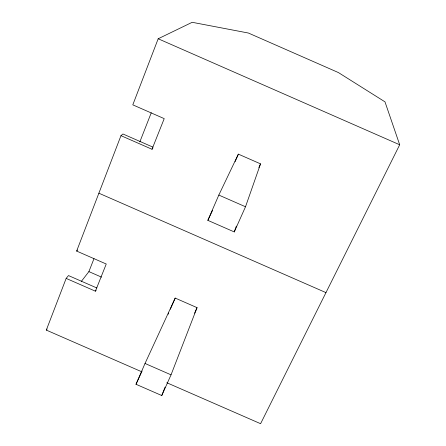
<?xml version="1.0" encoding="UTF-8"?>
<svg xmlns="http://www.w3.org/2000/svg" width="446" height="446" viewBox="0 0 446 446"><rect width="100%" height="100%" fill="white"/><g stroke="black" fill="none" stroke-linecap="round" stroke-linejoin="round"><path stroke-width="0.67" d="M245.512 206.766L260.536 163.855L238.37 154.138L218.824 195.069L207.847 220.357L234.261 231.926L245.512 206.766L218.824 195.069M234.261 231.926L236.358 226.083M141.332 371.602L46.306 330.096L66.159 278.399L68.489 275.572L96.854 287.977M66.159 278.399L95.411 291.188L106.243 264.015L76.651 251.07L120.972 135.662L122.94 133.978L153.056 147.18M166.843 382.746L260.592 423.7L399.694 144.777L384.976 101.844L338.414 72.57L248.4 33.032L192.181 22.3L158.179 38.763L132.802 104.849L164.217 118.63L152.002 149.259L120.972 135.662M171.041 374.835L197.054 307.645L175.194 298.079L145.022 363.468L135.997 384.279L161.775 395.535L171.041 374.835L145.022 363.468M161.775 395.535L165.059 387.117M81.278 281.487L88.899 271.608L93.983 258.663M139.838 141.873L151.272 112.743M168.17 314.24L168.711 312.997M170.333 309.268L175.194 298.079M235.087 161.686L238.37 154.138M258.858 167.618L260.536 163.855M194.573 313.215L197.054 307.645M135.997 384.279L142.096 371.022M207.847 220.357L212.564 210.395M95.411 291.188L96.102 290.212M46.306 330.096L47.148 328.997M76.651 251.07L77.559 250.022M152.002 149.259L152.844 148.356M88.899 271.608L101.537 277.139M158.179 38.763L399.694 144.777M98.878 193.196L325.965 292.621"/></g></svg>
